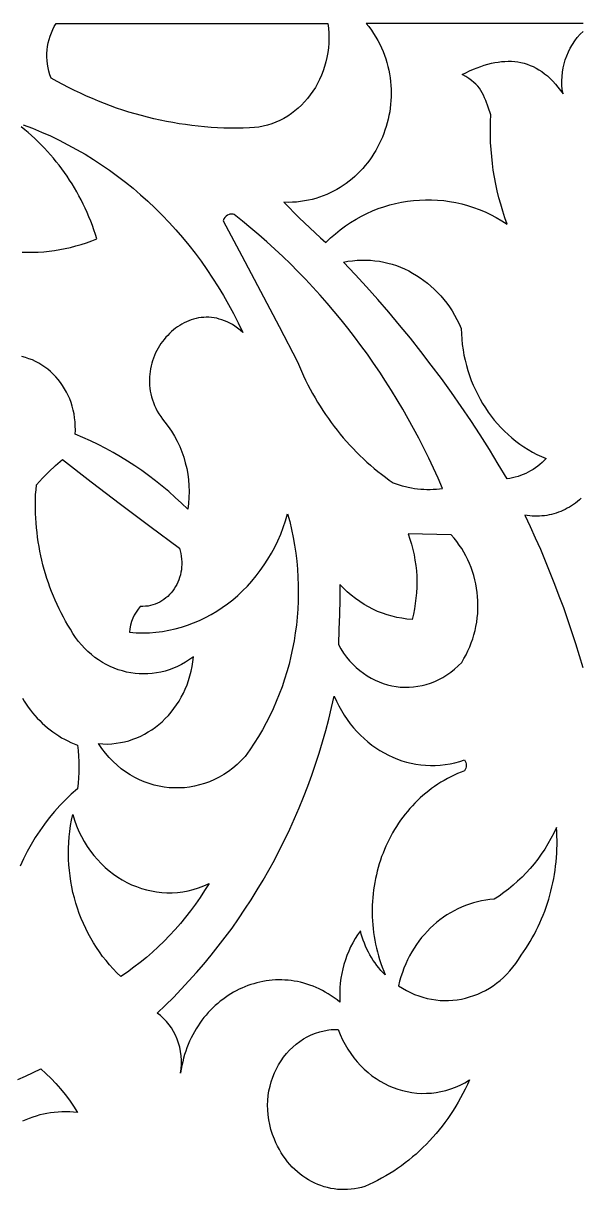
# Model space of a CAD drawing. Extents: x -3069 to -2029, y 258 to 1298.
# Drawn here: x -2641.9 to -2593.2, y 320.9 to 422.8 of the extents above; entities that cross this region are included whole.
import ezdxf

# ---------------------------------------------------------------- set-up
doc = ezdxf.new("R2010")
doc.units = 0
doc.layers.add('LAYER_1', color=18, linetype='CONTINUOUS')

msp = doc.modelspace()

# ---------------------------------------------------------------- linework, layer by layer
at = {"layer": 'LAYER_1'}
for points in [[(-2615.28, 422.76), (-2615.22, 422.33), (-2615.19, 421.89), (-2615.18, 421.46), (-2615.19, 421.04), (-2615.22, 420.62), (-2615.28, 420.2), (-2615.35, 419.79), (-2615.44, 419.39), (-2615.55, 419), (-2615.68, 418.61), (-2615.82, 418.23), (-2615.99, 417.86), (-2616.17, 417.51), (-2616.36, 417.16), (-2616.57, 416.83), (-2616.8, 416.51), (-2617.04, 416.2), (-2617.3, 415.9), (-2617.57, 415.62), (-2617.85, 415.36), (-2618.15, 415.11), (-2618.45, 414.87), (-2618.77, 414.66), (-2619.1, 414.46), (-2619.45, 414.28), (-2619.8, 414.12), (-2620.16, 413.99), (-2620.53, 413.87), (-2620.91, 413.77), (-2621.3, 413.7), (-2621.69, 413.65), (-2622.1, 413.62), (-2622.66, 413.6), (-2623.22, 413.6), (-2623.79, 413.6), (-2624.35, 413.61), (-2624.91, 413.64), (-2625.47, 413.67), (-2626.03, 413.72), (-2626.59, 413.77), (-2627.15, 413.84), (-2627.71, 413.91), (-2628.26, 413.99), (-2628.82, 414.09), (-2629.37, 414.19), (-2629.92, 414.3), (-2630.47, 414.43), (-2631.02, 414.56), (-2631.56, 414.7), (-2632.11, 414.85), (-2632.65, 415.01), (-2633.19, 415.18), (-2633.72, 415.36), (-2634.26, 415.55), (-2634.79, 415.75), (-2635.31, 415.96), (-2635.84, 416.18), (-2636.36, 416.41), (-2636.88, 416.65), (-2637.4, 416.89), (-2637.91, 417.15), (-2638.42, 417.42), (-2638.92, 417.69), (-2639.43, 417.97), (-2639.54, 418.27), (-2639.63, 418.58), (-2639.7, 418.88), (-2639.75, 419.19), (-2639.79, 419.5), (-2639.8, 419.81), (-2639.8, 420.13), (-2639.78, 420.44), (-2639.75, 420.74), (-2639.69, 421.05), (-2639.62, 421.35), (-2639.53, 421.65), (-2639.42, 421.94), (-2639.3, 422.22), (-2639.16, 422.49), (-2639, 422.76)], [(-2609.56, 382.62), (-2609.3, 382.52), (-2609.03, 382.43), (-2608.77, 382.36), (-2608.5, 382.29), (-2608.24, 382.23), (-2607.97, 382.18), (-2607.7, 382.13), (-2607.43, 382.1), (-2607.16, 382.07), (-2606.88, 382.05), (-2606.61, 382.04), (-2606.34, 382.04), (-2606.07, 382.05), (-2605.79, 382.07), (-2605.52, 382.09), (-2605.25, 382.12), (-2605.64, 383.02), (-2606.04, 383.9), (-2606.46, 384.78), (-2606.88, 385.65), (-2607.33, 386.51), (-2607.78, 387.36), (-2608.24, 388.2), (-2608.72, 389.04), (-2609.21, 389.86), (-2609.71, 390.68), (-2610.22, 391.49), (-2610.74, 392.29), (-2611.28, 393.07), (-2611.82, 393.85), (-2612.38, 394.62), (-2612.95, 395.38), (-2613.53, 396.13), (-2614.12, 396.87), (-2614.72, 397.6), (-2615.33, 398.31), (-2615.95, 399.02), (-2616.58, 399.72), (-2617.22, 400.4), (-2617.88, 401.08), (-2618.54, 401.74), (-2619.21, 402.39), (-2619.89, 403.03), (-2620.59, 403.66), (-2621.29, 404.28), (-2622, 404.88), (-2622.72, 405.47), (-2623.45, 406.05), (-2623.53, 406.08), (-2623.6, 406.09), (-2623.68, 406.09), (-2623.75, 406.09), (-2623.82, 406.08), (-2623.9, 406.06), (-2624.03, 406), (-2624.16, 405.92), (-2624.26, 405.81), (-2624.35, 405.68), (-2624.39, 405.6), (-2624.42, 405.52), (-2622.78, 402.45), (-2621.15, 399.37), (-2619.53, 396.28), (-2617.92, 393.18), (-2617.75, 392.77), (-2617.58, 392.37), (-2617.4, 391.97), (-2617.21, 391.58), (-2617.01, 391.19), (-2616.81, 390.8), (-2616.6, 390.42), (-2616.39, 390.05), (-2616.17, 389.67), (-2615.94, 389.31), (-2615.71, 388.94), (-2615.47, 388.59), (-2615.22, 388.24), (-2614.97, 387.89), (-2614.72, 387.55), (-2614.46, 387.21), (-2614.19, 386.88), (-2613.92, 386.55), (-2613.64, 386.23), (-2613.36, 385.92), (-2613.07, 385.61), (-2612.77, 385.31), (-2612.47, 385.01), (-2612.17, 384.72), (-2611.86, 384.43), (-2611.54, 384.15), (-2611.22, 383.88), (-2610.9, 383.62), (-2610.57, 383.36), (-2610.24, 383.1), (-2609.9, 382.86)], [(-2613.91, 401.9), (-2613.51, 401.97), (-2613.11, 402.02), (-2612.72, 402.06), (-2612.33, 402.08), (-2611.93, 402.08), (-2611.54, 402.06), (-2611.16, 402.02), (-2610.77, 401.97), (-2610.39, 401.9), (-2610.02, 401.81), (-2609.64, 401.71), (-2609.28, 401.59), (-2608.92, 401.45), (-2608.56, 401.3), (-2608.21, 401.13), (-2607.87, 400.94), (-2607.53, 400.74), (-2607.2, 400.53), (-2606.88, 400.3), (-2606.57, 400.06), (-2606.26, 399.8), (-2605.97, 399.53), (-2605.68, 399.25), (-2605.41, 398.95), (-2605.15, 398.64), (-2604.89, 398.31), (-2604.65, 397.98), (-2604.42, 397.63), (-2604.2, 397.27), (-2604, 396.89), (-2603.81, 396.51), (-2603.63, 396.11), (-2603.61, 395.63), (-2603.58, 395.16), (-2603.53, 394.69), (-2603.46, 394.23), (-2603.38, 393.77), (-2603.28, 393.32), (-2603.16, 392.87), (-2603.04, 392.43), (-2602.89, 391.99), (-2602.74, 391.56), (-2602.57, 391.14), (-2602.38, 390.73), (-2602.18, 390.33), (-2601.97, 389.93), (-2601.75, 389.54), (-2601.51, 389.17), (-2601.26, 388.8), (-2601, 388.44), (-2600.73, 388.1), (-2600.44, 387.76), (-2600.15, 387.44), (-2599.84, 387.13), (-2599.52, 386.83), (-2599.19, 386.54), (-2598.85, 386.27), (-2598.5, 386), (-2598.14, 385.76), (-2597.77, 385.52), (-2597.39, 385.31), (-2597.01, 385.1), (-2596.61, 384.92), (-2596.2, 384.74), (-2596.38, 384.56), (-2596.56, 384.39), (-2596.75, 384.22), (-2596.94, 384.07), (-2597.14, 383.92), (-2597.35, 383.78), (-2597.56, 383.66), (-2597.77, 383.54), (-2597.99, 383.43), (-2598.21, 383.34), (-2598.43, 383.25), (-2598.66, 383.17), (-2598.9, 383.11), (-2599.13, 383.05), (-2599.37, 383.01), (-2599.61, 382.97), (-2600.38, 384.26), (-2601.16, 385.54), (-2601.97, 386.8), (-2602.79, 388.05), (-2603.63, 389.29), (-2604.48, 390.51), (-2605.35, 391.72), (-2606.24, 392.91), (-2607.14, 394.09), (-2608.06, 395.25), (-2609, 396.4), (-2609.95, 397.53), (-2610.91, 398.64), (-2611.9, 399.74), (-2612.89, 400.83)], [(-2628.24, 376.92), (-2628.17, 376.68), (-2628.11, 376.44), (-2628.07, 376.2), (-2628.04, 375.96), (-2628.03, 375.73), (-2628.03, 375.49), (-2628.04, 375.26), (-2628.06, 375.03), (-2628.1, 374.8), (-2628.15, 374.58), (-2628.22, 374.36), (-2628.29, 374.15), (-2628.38, 373.94), (-2628.47, 373.74), (-2628.58, 373.55), (-2628.7, 373.36), (-2628.82, 373.18), (-2628.96, 373.01), (-2629.1, 372.85), (-2629.26, 372.7), (-2629.42, 372.56), (-2629.59, 372.43), (-2629.77, 372.31), (-2629.95, 372.2), (-2630.14, 372.11), (-2630.34, 372.02), (-2630.55, 371.95), (-2630.76, 371.9), (-2630.97, 371.85), (-2631.19, 371.83), (-2631.42, 371.82), (-2631.65, 371.82), (-2631.85, 371.59), (-2632.02, 371.33), (-2632.18, 371.07), (-2632.31, 370.78), (-2632.42, 370.49), (-2632.5, 370.19), (-2632.56, 369.87), (-2632.6, 369.56), (-2632.01, 369.52), (-2631.43, 369.51), (-2630.86, 369.52), (-2630.28, 369.57), (-2629.72, 369.64), (-2629.16, 369.74), (-2628.6, 369.86), (-2628.06, 370.01), (-2627.52, 370.18), (-2626.99, 370.38), (-2626.47, 370.6), (-2625.96, 370.85), (-2625.46, 371.12), (-2624.97, 371.41), (-2624.49, 371.72), (-2624.02, 372.05), (-2623.57, 372.41), (-2623.13, 372.78), (-2622.71, 373.18), (-2622.3, 373.59), (-2621.91, 374.03), (-2621.53, 374.48), (-2621.17, 374.95), (-2620.82, 375.44), (-2620.5, 375.94), (-2620.19, 376.47), (-2619.91, 377), (-2619.64, 377.56), (-2619.39, 378.13), (-2619.17, 378.71), (-2618.96, 379.31), (-2618.78, 379.92), (-2618.6, 379.24), (-2618.44, 378.55), (-2618.29, 377.85), (-2618.17, 377.16), (-2618.07, 376.46), (-2617.98, 375.76), (-2617.92, 375.07), (-2617.88, 374.37), (-2617.85, 373.67), (-2617.85, 372.97), (-2617.86, 372.27), (-2617.89, 371.57), (-2617.95, 370.88), (-2618.02, 370.19), (-2618.11, 369.5), (-2618.22, 368.81), (-2618.35, 368.13), (-2618.5, 367.46), (-2618.66, 366.78), (-2618.85, 366.12), (-2619.05, 365.46), (-2619.27, 364.8), (-2619.51, 364.16), (-2619.77, 363.52), (-2620.05, 362.88), (-2620.34, 362.26), (-2620.65, 361.65), (-2620.98, 361.04), (-2621.33, 360.45), (-2621.7, 359.86), (-2622.08, 359.29), (-2622.48, 358.72), (-2622.83, 358.35), (-2623.2, 358.01), (-2623.57, 357.69), (-2623.96, 357.4), (-2624.36, 357.14), (-2624.76, 356.9), (-2625.18, 356.69), (-2625.6, 356.51), (-2626.03, 356.35), (-2626.47, 356.22), (-2626.91, 356.11), (-2627.35, 356.04), (-2627.79, 355.98), (-2628.24, 355.96), (-2628.68, 355.96), (-2629.13, 355.98), (-2629.57, 356.03), (-2630.01, 356.11), (-2630.45, 356.21), (-2630.88, 356.34), (-2631.31, 356.49), (-2631.73, 356.67), (-2632.14, 356.88), (-2632.54, 357.11), (-2632.93, 357.36), (-2633.31, 357.64), (-2633.68, 357.94), (-2634.03, 358.27), (-2634.37, 358.63), (-2634.7, 359), (-2635.01, 359.41), (-2635.3, 359.83), (-2634.91, 359.81), (-2634.52, 359.8), (-2634.14, 359.82), (-2633.76, 359.86), (-2633.39, 359.92), (-2633.02, 359.99), (-2632.66, 360.09), (-2632.3, 360.21), (-2631.95, 360.34), (-2631.61, 360.49), (-2631.27, 360.66), (-2630.95, 360.85), (-2630.63, 361.05), (-2630.32, 361.27), (-2630.03, 361.51), (-2629.74, 361.75), (-2629.47, 362.02), (-2629.2, 362.3), (-2628.95, 362.59), (-2628.71, 362.9), (-2628.49, 363.21), (-2628.27, 363.54), (-2628.07, 363.89), (-2627.89, 364.24), (-2627.72, 364.6), (-2627.57, 364.98), (-2627.43, 365.36), (-2627.31, 365.76), (-2627.21, 366.16), (-2627.12, 366.57), (-2627.06, 366.99), (-2627.01, 367.42), (-2627.35, 367.17), (-2627.69, 366.95), (-2628.04, 366.75), (-2628.4, 366.57), (-2628.76, 366.42), (-2629.12, 366.28), (-2629.49, 366.17), (-2629.86, 366.08), (-2630.24, 366.01), (-2630.61, 365.96), (-2630.99, 365.93), (-2631.37, 365.92), (-2631.74, 365.93), (-2632.11, 365.96), (-2632.49, 366.01), (-2632.85, 366.09), (-2633.22, 366.18), (-2633.58, 366.29), (-2633.94, 366.42), (-2634.29, 366.57), (-2634.63, 366.74), (-2634.96, 366.93), (-2635.29, 367.14), (-2635.61, 367.36), (-2635.92, 367.61), (-2636.22, 367.87), (-2636.51, 368.15), (-2636.78, 368.45), (-2637.05, 368.77), (-2637.3, 369.11), (-2637.54, 369.46), (-2637.76, 369.83), (-2637.97, 370.18), (-2638.17, 370.53), (-2638.37, 370.89), (-2638.56, 371.25), (-2638.74, 371.61), (-2638.92, 371.98), (-2639.08, 372.36), (-2639.24, 372.73), (-2639.4, 373.11), (-2639.54, 373.49), (-2639.68, 373.88), (-2639.81, 374.27), (-2639.93, 374.66), (-2640.04, 375.05), (-2640.15, 375.45), (-2640.25, 375.85), (-2640.34, 376.25), (-2640.42, 376.65), (-2640.49, 377.06), (-2640.56, 377.47), (-2640.62, 377.87), (-2640.67, 378.28), (-2640.71, 378.7), (-2640.75, 379.11), (-2640.77, 379.52), (-2640.79, 379.94), (-2640.8, 380.35), (-2640.81, 380.77), (-2640.8, 381.19), (-2640.79, 381.6), (-2640.76, 382.02), (-2640.73, 382.44), (-2640.19, 383.02), (-2639.63, 383.59), (-2639.05, 384.14), (-2638.46, 384.67), (-2635.93, 382.7), (-2633.38, 380.75), (-2630.82, 378.83)], [(-2614.23, 373.74), (-2614.23, 372.43), (-2614.26, 371.12), (-2614.3, 369.81), (-2614.35, 368.5), (-2614.13, 368.11), (-2613.89, 367.74), (-2613.64, 367.4), (-2613.37, 367.07), (-2613.09, 366.77), (-2612.79, 366.48), (-2612.48, 366.22), (-2612.16, 365.98), (-2611.83, 365.76), (-2611.49, 365.56), (-2611.14, 365.38), (-2610.79, 365.23), (-2610.43, 365.09), (-2610.06, 364.98), (-2609.69, 364.89), (-2609.31, 364.83), (-2608.94, 364.78), (-2608.56, 364.76), (-2608.18, 364.76), (-2607.8, 364.79), (-2607.42, 364.84), (-2607.04, 364.91), (-2606.67, 365), (-2606.29, 365.12), (-2605.93, 365.27), (-2605.57, 365.43), (-2605.22, 365.62), (-2604.87, 365.84), (-2604.53, 366.07), (-2604.21, 366.34), (-2603.89, 366.62), (-2603.58, 366.93), (-2603.38, 367.26), (-2603.2, 367.6), (-2603.03, 367.94), (-2602.88, 368.28), (-2602.74, 368.64), (-2602.62, 368.99), (-2602.51, 369.35), (-2602.41, 369.71), (-2602.33, 370.08), (-2602.27, 370.45), (-2602.22, 370.82), (-2602.18, 371.19), (-2602.16, 371.56), (-2602.16, 371.94), (-2602.17, 372.31), (-2602.19, 372.68), (-2602.23, 373.05), (-2602.28, 373.42), (-2602.35, 373.79), (-2602.43, 374.15), (-2602.52, 374.51), (-2602.63, 374.86), (-2602.75, 375.21), (-2602.89, 375.56), (-2603.04, 375.9), (-2603.21, 376.23), (-2603.39, 376.56), (-2603.58, 376.87), (-2603.79, 377.18), (-2604.01, 377.49), (-2604.24, 377.78), (-2604.49, 378.06), (-2608.25, 378.15), (-2608.1, 377.7), (-2607.96, 377.25), (-2607.84, 376.79), (-2607.74, 376.33), (-2607.66, 375.86), (-2607.59, 375.39), (-2607.54, 374.92), (-2607.51, 374.45), (-2607.5, 373.97), (-2607.5, 373.5), (-2607.53, 373.02), (-2607.57, 372.55), (-2607.63, 372.08), (-2607.71, 371.61), (-2607.8, 371.14), (-2607.91, 370.68), (-2608.36, 370.72), (-2608.8, 370.78), (-2609.23, 370.86), (-2609.66, 370.96), (-2610.09, 371.08), (-2610.51, 371.23), (-2610.92, 371.39), (-2611.33, 371.58), (-2611.72, 371.78), (-2612.11, 372), (-2612.49, 372.25), (-2612.86, 372.51), (-2613.22, 372.79), (-2613.57, 373.09), (-2613.9, 373.41)], [(-2612.43, 343.47), (-2612.67, 343.14), (-2612.88, 342.8), (-2613.09, 342.44), (-2613.28, 342.08), (-2613.45, 341.71), (-2613.6, 341.33), (-2613.74, 340.94), (-2613.86, 340.55), (-2613.97, 340.15), (-2614.05, 339.74), (-2614.13, 339.33), (-2614.18, 338.92), (-2614.21, 338.5), (-2614.23, 338.08), (-2614.23, 337.66), (-2614.21, 337.24), (-2614.46, 337.44), (-2614.71, 337.63), (-2614.97, 337.81), (-2615.23, 337.97), (-2615.49, 338.13), (-2615.75, 338.27), (-2616.02, 338.41), (-2616.28, 338.53), (-2616.55, 338.64), (-2616.83, 338.74), (-2617.1, 338.83), (-2617.37, 338.91), (-2617.65, 338.98), (-2617.92, 339.04), (-2618.2, 339.09), (-2618.47, 339.13), (-2618.75, 339.16), (-2619.02, 339.18), (-2619.3, 339.19), (-2619.58, 339.19), (-2619.85, 339.19), (-2620.12, 339.17), (-2620.4, 339.14), (-2620.67, 339.1), (-2620.94, 339.06), (-2621.21, 339), (-2621.47, 338.94), (-2621.74, 338.86), (-2622, 338.78), (-2622.26, 338.69), (-2622.52, 338.59), (-2622.77, 338.48), (-2623.02, 338.37), (-2623.27, 338.24), (-2623.51, 338.11), (-2623.75, 337.97), (-2623.99, 337.82), (-2624.22, 337.66), (-2624.45, 337.49), (-2624.67, 337.32), (-2624.89, 337.14), (-2625.11, 336.95), (-2625.31, 336.75), (-2625.52, 336.55), (-2625.72, 336.34), (-2625.91, 336.12), (-2626.09, 335.9), (-2626.27, 335.66), (-2626.45, 335.42), (-2626.61, 335.18), (-2626.77, 334.92), (-2626.93, 334.66), (-2627.07, 334.4), (-2627.21, 334.12), (-2627.34, 333.84), (-2627.46, 333.56), (-2627.58, 333.26), (-2627.68, 332.97), (-2627.78, 332.66), (-2627.87, 332.35), (-2627.95, 332.03), (-2628.02, 331.71), (-2628.09, 331.38), (-2628.14, 331.05), (-2628.09, 331.43), (-2628.06, 331.81), (-2628.06, 332.19), (-2628.08, 332.57), (-2628.13, 332.94), (-2628.21, 333.31), (-2628.31, 333.67), (-2628.43, 334.01), (-2628.57, 334.35), (-2628.74, 334.68), (-2628.93, 334.99), (-2629.14, 335.28), (-2629.37, 335.56), (-2629.62, 335.83), (-2629.89, 336.07), (-2630.18, 336.29), (-2629.46, 336.97), (-2628.76, 337.66), (-2628.07, 338.37), (-2627.4, 339.1), (-2626.74, 339.83), (-2626.09, 340.58), (-2625.45, 341.35), (-2624.84, 342.13), (-2624.23, 342.92), (-2623.64, 343.72), (-2623.07, 344.53), (-2622.51, 345.36), (-2621.97, 346.2), (-2621.44, 347.05), (-2620.92, 347.91), (-2620.43, 348.78), (-2619.94, 349.66), (-2619.48, 350.55), (-2619.03, 351.46), (-2618.59, 352.37), (-2618.18, 353.29), (-2617.78, 354.22), (-2617.39, 355.16), (-2617.02, 356.11), (-2616.67, 357.07), (-2616.34, 358.04), (-2616.03, 359.01), (-2615.73, 359.99), (-2615.45, 360.98), (-2615.18, 361.98), (-2614.94, 362.98), (-2614.71, 363.99), (-2614.52, 363.55), (-2614.31, 363.13), (-2614.08, 362.72), (-2613.84, 362.32), (-2613.59, 361.94), (-2613.32, 361.57), (-2613.04, 361.22), (-2612.74, 360.89), (-2612.43, 360.57), (-2612.11, 360.27), (-2611.78, 359.98), (-2611.44, 359.71), (-2611.09, 359.46), (-2610.73, 359.23), (-2610.36, 359.02), (-2609.98, 358.82), (-2609.59, 358.64), (-2609.2, 358.48), (-2608.8, 358.34), (-2608.4, 358.22), (-2607.99, 358.12), (-2607.58, 358.04), (-2607.16, 357.98), (-2606.74, 357.94), (-2606.31, 357.93), (-2605.89, 357.93), (-2605.46, 357.95), (-2605.03, 358), (-2604.6, 358.07), (-2604.17, 358.16), (-2603.75, 358.28), (-2603.32, 358.41), (-2603.27, 358.3), (-2603.23, 358.18), (-2603.2, 358.06), (-2603.2, 357.94), (-2603.2, 357.81), (-2603.23, 357.69), (-2603.27, 357.57), (-2603.32, 357.46), (-2603.63, 357.34), (-2603.94, 357.21), (-2604.24, 357.08), (-2604.54, 356.93), (-2604.83, 356.78), (-2605.12, 356.62), (-2605.4, 356.46), (-2605.67, 356.28), (-2605.94, 356.1), (-2606.21, 355.91), (-2606.46, 355.71), (-2606.72, 355.51), (-2606.96, 355.3), (-2607.2, 355.09), (-2607.44, 354.86), (-2607.67, 354.63), (-2607.89, 354.4), (-2608.11, 354.16), (-2608.32, 353.91), (-2608.52, 353.66), (-2608.72, 353.4), (-2608.91, 353.14), (-2609.09, 352.87), (-2609.27, 352.6), (-2609.44, 352.32), (-2609.61, 352.04), (-2609.76, 351.75), (-2609.92, 351.46), (-2610.06, 351.17), (-2610.2, 350.87), (-2610.33, 350.57), (-2610.45, 350.26), (-2610.57, 349.96), (-2610.67, 349.64), (-2610.78, 349.33), (-2610.87, 349.01), (-2610.96, 348.69), (-2611.03, 348.37), (-2611.11, 348.04), (-2611.17, 347.71), (-2611.23, 347.38), (-2611.27, 347.05), (-2611.32, 346.72), (-2611.35, 346.38), (-2611.37, 346.05), (-2611.39, 345.71), (-2611.4, 345.37), (-2611.4, 345.03), (-2611.39, 344.69), (-2611.38, 344.35), (-2611.35, 344.01), (-2611.32, 343.67), (-2611.28, 343.33), (-2611.23, 342.99), (-2611.17, 342.65), (-2611.1, 342.31), (-2611.03, 341.97), (-2610.94, 341.63), (-2610.85, 341.29), (-2610.75, 340.96), (-2610.64, 340.62), (-2610.52, 340.29), (-2610.39, 339.95), (-2610.25, 339.62), (-2610.44, 339.82), (-2610.63, 340.02), (-2610.81, 340.24), (-2610.98, 340.45), (-2611.14, 340.67), (-2611.3, 340.9), (-2611.45, 341.14), (-2611.59, 341.38), (-2611.72, 341.62), (-2611.85, 341.88), (-2611.97, 342.13), (-2612.08, 342.39), (-2612.18, 342.66), (-2612.27, 342.92), (-2612.35, 343.2)], [(-2637.55, 353.65), (-2637.39, 353.14), (-2637.21, 352.65), (-2637.01, 352.17), (-2636.79, 351.71), (-2636.55, 351.27), (-2636.29, 350.85), (-2636.01, 350.45), (-2635.71, 350.06), (-2635.4, 349.7), (-2635.07, 349.35), (-2634.73, 349.02), (-2634.37, 348.72), (-2634, 348.43), (-2633.62, 348.17), (-2633.23, 347.93), (-2632.82, 347.71), (-2632.41, 347.51), (-2631.99, 347.34), (-2631.56, 347.19), (-2631.12, 347.06), (-2630.68, 346.96), (-2630.23, 346.89), (-2629.78, 346.84), (-2629.32, 346.81), (-2628.86, 346.81), (-2628.4, 346.84), (-2627.94, 346.9), (-2627.48, 346.98), (-2627.02, 347.09), (-2626.56, 347.23), (-2626.1, 347.4), (-2625.65, 347.6), (-2626.03, 346.99), (-2626.42, 346.39), (-2626.83, 345.8), (-2627.26, 345.23), (-2627.69, 344.67), (-2628.15, 344.12), (-2628.61, 343.59), (-2629.09, 343.08), (-2629.58, 342.57), (-2630.08, 342.08), (-2630.59, 341.61), (-2631.12, 341.16), (-2631.66, 340.71), (-2632.21, 340.29), (-2632.77, 339.88), (-2633.34, 339.49), (-2633.69, 339.82), (-2634.02, 340.16), (-2634.34, 340.51), (-2634.64, 340.88), (-2634.94, 341.25), (-2635.22, 341.63), (-2635.48, 342.02), (-2635.74, 342.43), (-2635.98, 342.84), (-2636.21, 343.25), (-2636.42, 343.68), (-2636.62, 344.11), (-2636.81, 344.55), (-2636.98, 345), (-2637.14, 345.45), (-2637.28, 345.91), (-2637.41, 346.37), (-2637.53, 346.84), (-2637.63, 347.31), (-2637.71, 347.79), (-2637.78, 348.27), (-2637.84, 348.75), (-2637.88, 349.23), (-2637.91, 349.72), (-2637.92, 350.21), (-2637.91, 350.7), (-2637.89, 351.19), (-2637.86, 351.68), (-2637.8, 352.17), (-2637.74, 352.67), (-2637.65, 353.16)], [(-2609.1, 338.68), (-2608.75, 338.46), (-2608.4, 338.26), (-2608.05, 338.08), (-2607.69, 337.92), (-2607.33, 337.79), (-2606.96, 337.67), (-2606.59, 337.57), (-2606.22, 337.5), (-2605.84, 337.44), (-2605.47, 337.4), (-2605.1, 337.39), (-2604.72, 337.39), (-2604.35, 337.41), (-2603.98, 337.46), (-2603.61, 337.52), (-2603.25, 337.6), (-2602.89, 337.7), (-2602.53, 337.82), (-2602.18, 337.95), (-2601.83, 338.11), (-2601.5, 338.28), (-2601.16, 338.47), (-2600.84, 338.68), (-2600.53, 338.91), (-2600.22, 339.15), (-2599.92, 339.41), (-2599.64, 339.69), (-2599.36, 339.99), (-2599.1, 340.3), (-2598.85, 340.63), (-2598.61, 340.98), (-2598.39, 341.34), (-2598.18, 341.64), (-2597.97, 341.94), (-2597.78, 342.25), (-2597.59, 342.56), (-2597.41, 342.87), (-2597.23, 343.2), (-2597.06, 343.52), (-2596.9, 343.85), (-2596.75, 344.18), (-2596.6, 344.52), (-2596.46, 344.86), (-2596.33, 345.2), (-2596.21, 345.54), (-2596.09, 345.89), (-2595.98, 346.24), (-2595.88, 346.6), (-2595.78, 346.95), (-2595.7, 347.31), (-2595.62, 347.67), (-2595.54, 348.04), (-2595.48, 348.4), (-2595.42, 348.77), (-2595.38, 349.14), (-2595.33, 349.51), (-2595.3, 349.88), (-2595.28, 350.25), (-2595.26, 350.62), (-2595.25, 351), (-2595.25, 351.37), (-2595.26, 351.75), (-2595.27, 352.12), (-2595.29, 352.5), (-2595.53, 352.01), (-2595.78, 351.54), (-2596.05, 351.07), (-2596.33, 350.62), (-2596.63, 350.18), (-2596.94, 349.75), (-2597.26, 349.33), (-2597.6, 348.93), (-2597.95, 348.54), (-2598.31, 348.17), (-2598.69, 347.81), (-2599.08, 347.46), (-2599.48, 347.13), (-2599.89, 346.82), (-2600.31, 346.52), (-2600.74, 346.24), (-2601.11, 346.21), (-2601.48, 346.16), (-2601.85, 346.1), (-2602.21, 346.02), (-2602.56, 345.93), (-2602.91, 345.82), (-2603.25, 345.7), (-2603.59, 345.56), (-2603.92, 345.41), (-2604.25, 345.24), (-2604.57, 345.06), (-2604.88, 344.87), (-2605.18, 344.67), (-2605.48, 344.45), (-2605.77, 344.22), (-2606.05, 343.97), (-2606.32, 343.72), (-2606.58, 343.45), (-2606.83, 343.17), (-2607.08, 342.89), (-2607.31, 342.59), (-2607.53, 342.28), (-2607.74, 341.96), (-2607.94, 341.63), (-2608.13, 341.29), (-2608.3, 340.94), (-2608.47, 340.59), (-2608.62, 340.22), (-2608.76, 339.85), (-2608.89, 339.47), (-2609, 339.08)], [(-2619.93, 325.27), (-2620.1, 325.69), (-2620.24, 326.12), (-2620.35, 326.55), (-2620.43, 326.97), (-2620.49, 327.4), (-2620.52, 327.83), (-2620.53, 328.25), (-2620.52, 328.67), (-2620.47, 329.09), (-2620.41, 329.5), (-2620.32, 329.9), (-2620.21, 330.29), (-2620.08, 330.68), (-2619.93, 331.06), (-2619.76, 331.42), (-2619.57, 331.77), (-2619.36, 332.11), (-2619.13, 332.44), (-2618.88, 332.75), (-2618.62, 333.04), (-2618.34, 333.32), (-2618.04, 333.57), (-2617.73, 333.81), (-2617.41, 334.03), (-2617.07, 334.22), (-2616.72, 334.39), (-2616.35, 334.54), (-2615.97, 334.66), (-2615.58, 334.75), (-2615.19, 334.82), (-2614.98, 334.85), (-2614.78, 334.86), (-2614.57, 334.87), (-2614.36, 334.87), (-2614.18, 334.41), (-2613.98, 333.97), (-2613.76, 333.54), (-2613.52, 333.14), (-2613.27, 332.75), (-2613, 332.38), (-2612.71, 332.03), (-2612.41, 331.7), (-2612.09, 331.38), (-2611.76, 331.09), (-2611.42, 330.82), (-2611.06, 330.57), (-2610.7, 330.34), (-2610.32, 330.13), (-2609.94, 329.95), (-2609.55, 329.78), (-2609.15, 329.64), (-2608.75, 329.52), (-2608.34, 329.43), (-2607.92, 329.36), (-2607.5, 329.31), (-2607.08, 329.28), (-2606.66, 329.29), (-2606.23, 329.31), (-2605.81, 329.36), (-2605.39, 329.44), (-2604.96, 329.54), (-2604.54, 329.67), (-2604.13, 329.82), (-2603.72, 330), (-2603.31, 330.21), (-2602.91, 330.45), (-2603.08, 330.05), (-2603.27, 329.66), (-2603.47, 329.27), (-2603.67, 328.89), (-2603.88, 328.52), (-2604.09, 328.15), (-2604.32, 327.79), (-2604.55, 327.43), (-2604.79, 327.09), (-2605.04, 326.74), (-2605.29, 326.41), (-2605.55, 326.08), (-2605.82, 325.76), (-2606.09, 325.45), (-2606.38, 325.14), (-2606.66, 324.84), (-2606.96, 324.55), (-2607.26, 324.26), (-2607.56, 323.98), (-2607.87, 323.72), (-2608.19, 323.45), (-2608.51, 323.2), (-2608.84, 322.96), (-2609.18, 322.72), (-2609.52, 322.49), (-2609.86, 322.27), (-2610.21, 322.06), (-2610.57, 321.86), (-2610.92, 321.67), (-2611.29, 321.48), (-2611.66, 321.31), (-2612.03, 321.14), (-2612.33, 321.06), (-2612.63, 320.99), (-2612.93, 320.93), (-2613.24, 320.9), (-2613.54, 320.87), (-2613.84, 320.87), (-2614.13, 320.87), (-2614.43, 320.89), (-2614.72, 320.93), (-2615.02, 320.98), (-2615.3, 321.05), (-2615.59, 321.12), (-2615.87, 321.22), (-2616.15, 321.32), (-2616.42, 321.44), (-2616.69, 321.57), (-2616.95, 321.72), (-2617.2, 321.87), (-2617.45, 322.04), (-2617.69, 322.23), (-2617.93, 322.42), (-2618.16, 322.62), (-2618.38, 322.84), (-2618.59, 323.07), (-2618.79, 323.31), (-2618.98, 323.56), (-2619.17, 323.82), (-2619.34, 324.09), (-2619.5, 324.37), (-2619.66, 324.66), (-2619.8, 324.96)]]:
    msp.add_lwpolyline(points, close=True, dxfattribs=at)
for points in [[(-2592.98, 422.76), (-2611.92, 422.76), (-2611.69, 422.47), (-2611.47, 422.17), (-2611.27, 421.87), (-2611.08, 421.56), (-2610.9, 421.25), (-2610.74, 420.94), (-2610.59, 420.62), (-2610.45, 420.3), (-2610.32, 419.98), (-2610.21, 419.65), (-2610.11, 419.33), (-2610.02, 419), (-2609.94, 418.67), (-2609.88, 418.34), (-2609.83, 418), (-2609.79, 417.67), (-2609.76, 417.34), (-2609.74, 417), (-2609.74, 416.67), (-2609.74, 416.34), (-2609.76, 416.01), (-2609.79, 415.68), (-2609.83, 415.35), (-2609.87, 415.03), (-2609.93, 414.7), (-2610, 414.38), (-2610.09, 414.06), (-2610.18, 413.75), (-2610.28, 413.44), (-2610.39, 413.13), (-2610.51, 412.82), (-2610.64, 412.52), (-2610.78, 412.23), (-2610.93, 411.94), (-2611.09, 411.66), (-2611.25, 411.38), (-2611.43, 411.11), (-2611.61, 410.84), (-2611.81, 410.58), (-2612.01, 410.33), (-2612.22, 410.08), (-2612.44, 409.84), (-2612.67, 409.61), (-2612.9, 409.39), (-2613.15, 409.18), (-2613.4, 408.97), (-2613.66, 408.77), (-2613.92, 408.59), (-2614.2, 408.41), (-2614.48, 408.24), (-2614.77, 408.09), (-2615.06, 407.94), (-2615.36, 407.81), (-2615.67, 407.68), (-2615.99, 407.57), (-2616.31, 407.47), (-2616.64, 407.38), (-2616.97, 407.3), (-2617.31, 407.24), (-2617.66, 407.19), (-2618.01, 407.15), (-2618.37, 407.13), (-2618.73, 407.12), (-2619.1, 407.13), (-2618.66, 406.67), (-2618.22, 406.21), (-2617.77, 405.76), (-2617.31, 405.32), (-2616.85, 404.89), (-2616.39, 404.46), (-2615.92, 404.03), (-2615.44, 403.62), (-2615.03, 404.01), (-2614.61, 404.38), (-2614.18, 404.73), (-2613.73, 405.06), (-2613.28, 405.36), (-2612.81, 405.65), (-2612.34, 405.91), (-2611.86, 406.15), (-2611.37, 406.37), (-2610.87, 406.57), (-2610.37, 406.74), (-2609.86, 406.89), (-2609.35, 407.02), (-2608.83, 407.13), (-2608.31, 407.22), (-2607.79, 407.28), (-2607.26, 407.32), (-2606.73, 407.34), (-2606.21, 407.34), (-2605.68, 407.31), (-2605.15, 407.27), (-2604.63, 407.19), (-2604.1, 407.1), (-2603.58, 406.98), (-2603.07, 406.84), (-2602.55, 406.68), (-2602.04, 406.49), (-2601.54, 406.28), (-2601.05, 406.05), (-2600.56, 405.79), (-2600.08, 405.51), (-2599.6, 405.21), (-2599.81, 405.78), (-2600, 406.36), (-2600.17, 406.95), (-2600.33, 407.53), (-2600.48, 408.12), (-2600.61, 408.72), (-2600.72, 409.32), (-2600.82, 409.92), (-2600.9, 410.52), (-2600.96, 411.12), (-2601.01, 411.73), (-2601.05, 412.34), (-2601.06, 412.95), (-2601.07, 413.56), (-2601.05, 414.17), (-2601.02, 414.78), (-2601.27, 415.45), (-2601.48, 416.01), (-2601.58, 416.26), (-2601.68, 416.49), (-2601.78, 416.7), (-2601.9, 416.9), (-2602.02, 417.09), (-2602.17, 417.26), (-2602.33, 417.44), (-2602.51, 417.6), (-2602.72, 417.77), (-2602.96, 417.94), (-2603.23, 418.11), (-2603.54, 418.28), (-2603.21, 418.45), (-2602.89, 418.6), (-2602.56, 418.75), (-2602.24, 418.87), (-2601.92, 418.99), (-2601.61, 419.1), (-2601.3, 419.19), (-2600.99, 419.27), (-2600.69, 419.33), (-2600.39, 419.38), (-2600.1, 419.42), (-2599.8, 419.44), (-2599.51, 419.45), (-2599.23, 419.45), (-2598.95, 419.42), (-2598.67, 419.39), (-2598.4, 419.34), (-2598.13, 419.27), (-2597.86, 419.19), (-2597.6, 419.09), (-2597.34, 418.98), (-2597.08, 418.85), (-2596.83, 418.7), (-2596.58, 418.54), (-2596.34, 418.35), (-2596.09, 418.16), (-2595.86, 417.94), (-2595.62, 417.71), (-2595.39, 417.46), (-2595.17, 417.19), (-2594.95, 416.9), (-2594.73, 416.59), (-2594.79, 416.98), (-2594.82, 417.36), (-2594.83, 417.74), (-2594.81, 418.12), (-2594.78, 418.49), (-2594.72, 418.86), (-2594.64, 419.23), (-2594.53, 419.58), (-2594.41, 419.93), (-2594.26, 420.27), (-2594.1, 420.6), (-2593.91, 420.92), (-2593.71, 421.23), (-2593.48, 421.52), (-2593.24, 421.8), (-2592.98, 422.06)], [(-2641.98, 402.77), (-2641.51, 402.76), (-2641.04, 402.77), (-2640.56, 402.78), (-2640.09, 402.81), (-2639.62, 402.86), (-2639.15, 402.92), (-2638.68, 403), (-2638.21, 403.09), (-2637.74, 403.19), (-2637.28, 403.31), (-2636.81, 403.44), (-2636.35, 403.59), (-2635.89, 403.75), (-2635.44, 403.93), (-2635.56, 404.32), (-2635.7, 404.71), (-2635.84, 405.1), (-2635.98, 405.48), (-2636.14, 405.86), (-2636.3, 406.23), (-2636.47, 406.6), (-2636.64, 406.97), (-2636.82, 407.33), (-2637.01, 407.68), (-2637.2, 408.04), (-2637.41, 408.38), (-2637.61, 408.73), (-2637.83, 409.06), (-2638.05, 409.4), (-2638.27, 409.72), (-2638.51, 410.04), (-2638.74, 410.36), (-2638.99, 410.67), (-2639.24, 410.98), (-2639.5, 411.28), (-2639.76, 411.57), (-2640.03, 411.86), (-2640.3, 412.14), (-2640.58, 412.42), (-2640.86, 412.69), (-2641.15, 412.95), (-2641.45, 413.21), (-2641.75, 413.46), (-2642.05, 413.71)], [(-2641.87, 413.89), (-2641.07, 413.59), (-2640.28, 413.26), (-2639.5, 412.92), (-2638.73, 412.55), (-2637.97, 412.16), (-2637.22, 411.75), (-2636.48, 411.32), (-2635.75, 410.87), (-2635.04, 410.41), (-2634.33, 409.92), (-2633.64, 409.41), (-2632.95, 408.89), (-2632.28, 408.35), (-2631.63, 407.79), (-2630.98, 407.21), (-2630.35, 406.61), (-2629.74, 406), (-2629.13, 405.37), (-2628.54, 404.72), (-2627.97, 404.06), (-2627.41, 403.38), (-2626.87, 402.68), (-2626.34, 401.97), (-2625.83, 401.25), (-2625.33, 400.51), (-2624.85, 399.75), (-2624.39, 398.98), (-2623.94, 398.2), (-2623.51, 397.4), (-2623.1, 396.59), (-2622.7, 395.76), (-2622.93, 395.96), (-2623.15, 396.13), (-2623.38, 396.29), (-2623.6, 396.44), (-2623.83, 396.57), (-2624.06, 396.68), (-2624.29, 396.78), (-2624.52, 396.86), (-2624.75, 396.93), (-2624.98, 396.99), (-2625.21, 397.03), (-2625.44, 397.06), (-2625.66, 397.08), (-2625.89, 397.08), (-2626.11, 397.07), (-2626.34, 397.05), (-2626.56, 397.02), (-2626.78, 396.98), (-2626.99, 396.92), (-2627.2, 396.86), (-2627.41, 396.78), (-2627.62, 396.69), (-2627.82, 396.6), (-2628.02, 396.49), (-2628.21, 396.37), (-2628.4, 396.25), (-2628.58, 396.12), (-2628.76, 395.98), (-2628.94, 395.83), (-2629.1, 395.67), (-2629.26, 395.5), (-2629.42, 395.33), (-2629.57, 395.15), (-2629.71, 394.97), (-2629.85, 394.78), (-2629.98, 394.58), (-2630.1, 394.38), (-2630.21, 394.17), (-2630.31, 393.96), (-2630.41, 393.74), (-2630.5, 393.52), (-2630.58, 393.29), (-2630.65, 393.06), (-2630.71, 392.83), (-2630.76, 392.59), (-2630.8, 392.35), (-2630.83, 392.11), (-2630.85, 391.87), (-2630.86, 391.62), (-2630.85, 391.38), (-2630.84, 391.13), (-2630.82, 390.88), (-2630.78, 390.63), (-2630.73, 390.38), (-2630.67, 390.13), (-2630.59, 389.88), (-2630.51, 389.63), (-2630.41, 389.38), (-2630.29, 389.14), (-2630.17, 388.89), (-2630.02, 388.65), (-2629.87, 388.41), (-2629.7, 388.17), (-2629.51, 387.93), (-2629.21, 387.54), (-2628.92, 387.12), (-2628.66, 386.7), (-2628.42, 386.26), (-2628.21, 385.8), (-2628.02, 385.34), (-2627.86, 384.86), (-2627.72, 384.37), (-2627.6, 383.88), (-2627.51, 383.38), (-2627.44, 382.88), (-2627.4, 382.37), (-2627.39, 381.85), (-2627.41, 381.34), (-2627.45, 380.82), (-2627.51, 380.31), (-2628.05, 380.84), (-2628.61, 381.35), (-2629.17, 381.85), (-2629.74, 382.34), (-2630.33, 382.8), (-2630.92, 383.26), (-2631.52, 383.69), (-2632.14, 384.11), (-2632.76, 384.51), (-2633.39, 384.9), (-2634.03, 385.27), (-2634.67, 385.62), (-2635.33, 385.96), (-2635.99, 386.28), (-2636.66, 386.58), (-2637.34, 386.86), (-2637.32, 387.23), (-2637.33, 387.59), (-2637.35, 387.94), (-2637.39, 388.3), (-2637.44, 388.64), (-2637.51, 388.98), (-2637.6, 389.31), (-2637.7, 389.63), (-2637.82, 389.95), (-2637.96, 390.26), (-2638.1, 390.55), (-2638.26, 390.84), (-2638.44, 391.12), (-2638.63, 391.39), (-2638.82, 391.64), (-2639.04, 391.89), (-2639.26, 392.12), (-2639.49, 392.34), (-2639.73, 392.54), (-2639.99, 392.73), (-2640.25, 392.91), (-2640.52, 393.07), (-2640.8, 393.22), (-2641.08, 393.35), (-2641.38, 393.46), (-2641.68, 393.56), (-2641.99, 393.64)], [(-2593.13, 381.27), (-2593.29, 381.12), (-2593.46, 380.98), (-2593.63, 380.85), (-2593.81, 380.72), (-2593.99, 380.6), (-2594.17, 380.49), (-2594.36, 380.39), (-2594.55, 380.29), (-2594.74, 380.2), (-2594.93, 380.11), (-2595.13, 380.04), (-2595.33, 379.97), (-2595.53, 379.91), (-2595.74, 379.85), (-2595.94, 379.81), (-2596.15, 379.77), (-2596.36, 379.74), (-2596.57, 379.72), (-2596.78, 379.71), (-2596.99, 379.7), (-2597.21, 379.7), (-2597.42, 379.71), (-2597.63, 379.73), (-2597.85, 379.76), (-2598.06, 379.8), (-2597.6, 378.81), (-2597.15, 377.81), (-2596.71, 376.81), (-2596.28, 375.8), (-2595.87, 374.79), (-2595.47, 373.77), (-2595.08, 372.75), (-2594.7, 371.72), (-2594.33, 370.68), (-2593.98, 369.64), (-2593.64, 368.59), (-2593.31, 367.54), (-2592.99, 366.49)], [(-2641.95, 363.8), (-2641.79, 363.53), (-2641.61, 363.27), (-2641.44, 363.02), (-2641.25, 362.77), (-2641.06, 362.53), (-2640.86, 362.29), (-2640.65, 362.06), (-2640.44, 361.84), (-2640.22, 361.63), (-2639.99, 361.42), (-2639.76, 361.22), (-2639.53, 361.03), (-2639.28, 360.85), (-2639.03, 360.68), (-2638.78, 360.51), (-2638.52, 360.35), (-2638.26, 360.21), (-2637.99, 360.07), (-2637.71, 359.94), (-2637.43, 359.82), (-2637.15, 359.71), (-2637.09, 359.23), (-2637.06, 358.75), (-2637.03, 358.28), (-2637.02, 357.8), (-2637.03, 357.32), (-2637.06, 356.84), (-2637.09, 356.37), (-2637.15, 355.89), (-2637.68, 355.42), (-2638.19, 354.93), (-2638.68, 354.42), (-2639.15, 353.9), (-2639.6, 353.36), (-2640.02, 352.8), (-2640.43, 352.22), (-2640.82, 351.63), (-2641.18, 351.03), (-2641.52, 350.41), (-2641.84, 349.78), (-2642.14, 349.14)], [(-2642.34, 330.49), (-2641.67, 330.78), (-2641.01, 331.09), (-2640.35, 331.43), (-2639.89, 331.02), (-2639.45, 330.59), (-2639.02, 330.14), (-2638.61, 329.67), (-2638.21, 329.18), (-2637.83, 328.68), (-2637.48, 328.15), (-2637.14, 327.62), (-2637.48, 327.65), (-2637.82, 327.67), (-2638.16, 327.68), (-2638.5, 327.67), (-2638.83, 327.65), (-2639.16, 327.62), (-2639.48, 327.58), (-2639.81, 327.53), (-2640.12, 327.46), (-2640.43, 327.39), (-2640.74, 327.3), (-2641.05, 327.2), (-2641.35, 327.09), (-2641.64, 326.97), (-2641.93, 326.84)]]:
    msp.add_lwpolyline(points, dxfattribs=at)

doc.saveas('drawing.dxf')
